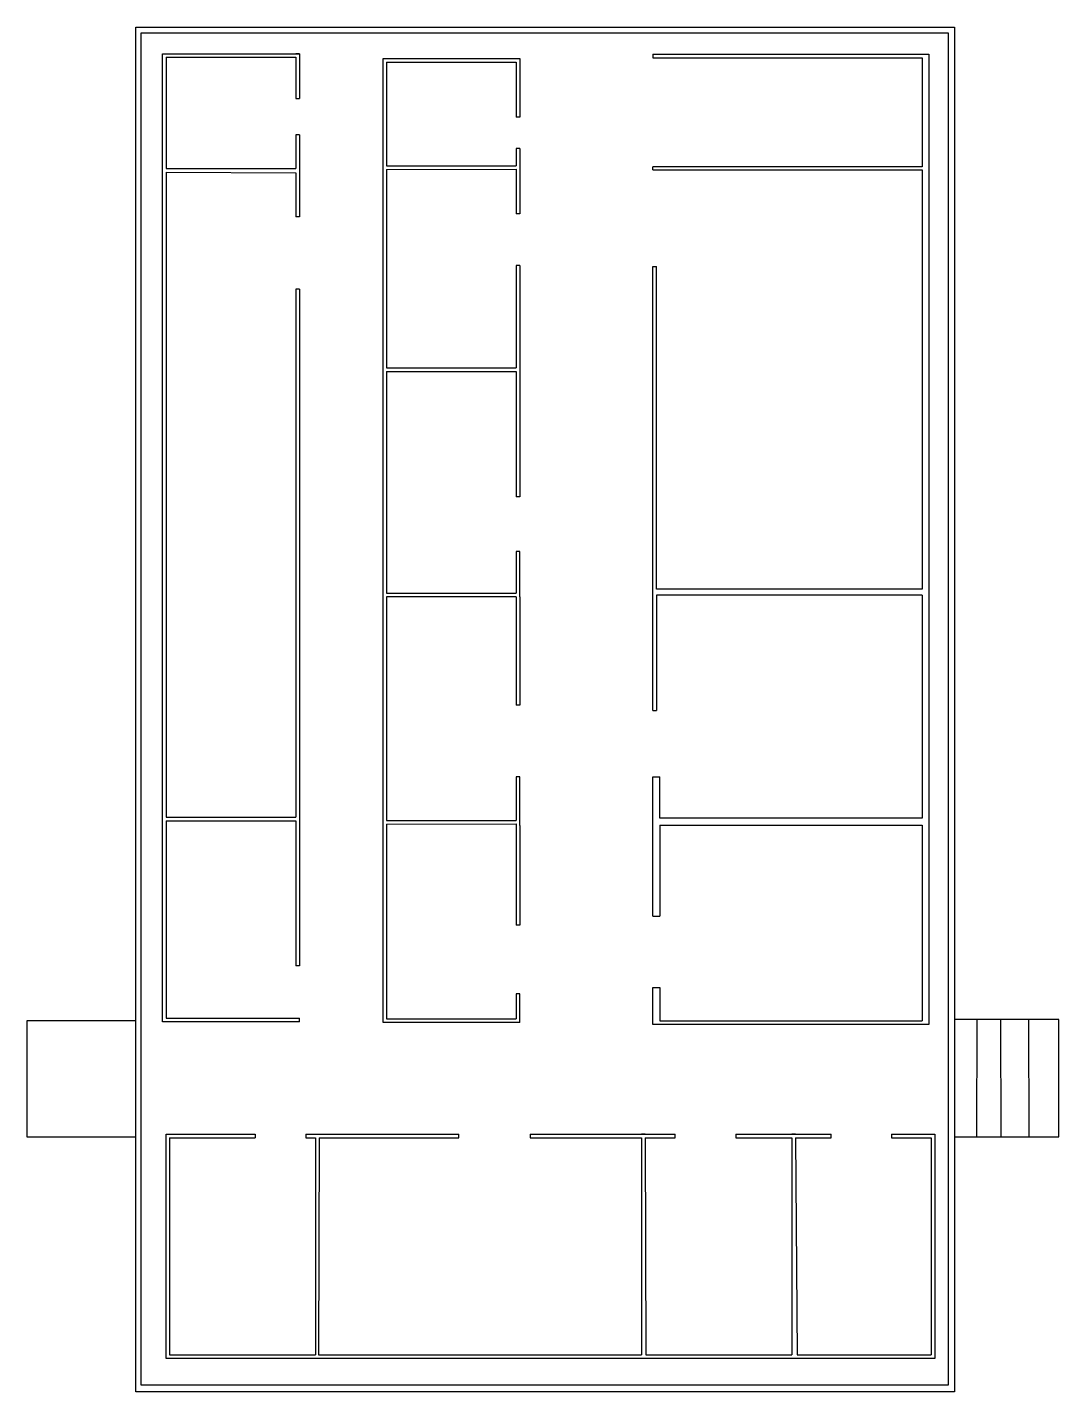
# Model space of a CAD drawing. Header units: metres. Extents: x -0.4 to 28, y 0.3 to 37.8.
import ezdxf

# ---------------------------------------------------------------- set-up
doc = ezdxf.new("R2010")
doc.units = ezdxf.units.M
doc.header["$MEASUREMENT"] = 0
doc.layers.add('capa_plano', color=240, linetype='Continuous')

msp = doc.modelspace()

# ---------------------------------------------------------------- linework, layer by layer
at = {"layer": 'capa_plano'}
for p, q in [((3.435, 36.966), (3.435, 33.912)), ((3.435, 36.966), (6.996, 36.966)), ((7.096, 37.066), (6.996, 37.066)), ((6.996, 36.966), (6.996, 35.838)), ((9.491, 36.836), (9.491, 33.983)), ((9.491, 36.836), (13.054, 36.836)), ((13.054, 36.836), (13.054, 35.321)), ((16.802, 37.052), (16.802, 36.952)), ((16.802, 36.952), (24.202, 36.952)), ((24.202, 36.952), (24.202, 33.952)), ((13.154, 35.321), (13.054, 35.321)), ((6.996, 34.838), (6.996, 33.912)), ((13.154, 34.463), (13.054, 34.463)), ((13.054, 34.463), (13.054, 33.983)), ((3.435, 33.912), (6.996, 33.912)), ((3.435, 33.811), (6.996, 33.79)), ((3.435, 33.811), (3.435, 16.085)), ((6.996, 33.79), (6.996, 32.582)), ((7.096, 33.79), (7.096, 32.582)), ((9.491, 33.983), (13.054, 33.983)), ((9.491, 33.883), (13.054, 33.892)), ((9.491, 33.883), (9.491, 28.431)), ((13.054, 33.892), (13.054, 32.663)), ((24.202, 33.952), (16.802, 33.952)), ((16.802, 33.873), (16.802, 33.952)), ((24.202, 33.873), (24.202, 22.352)), ((13.154, 32.663), (13.054, 32.663)), ((7.096, 32.582), (6.996, 32.582)), ((13.154, 31.245), (13.054, 31.245)), ((13.054, 31.245), (13.054, 28.431)), ((16.802, 31.214), (16.902, 31.214)), ((16.902, 22.352), (16.902, 31.214)), ((7.095, 30.598), (6.996, 30.598)), ((6.996, 30.598), (6.996, 16.085)), ((7.095, 30.598), (7.096, 15.985)), ((9.491, 28.431), (13.054, 28.431)), ((9.491, 28.331), (9.491, 22.234)), ((13.054, 28.331), (13.054, 24.89)), ((13.154, 28.331), (13.154, 24.89)), ((13.154, 24.89), (13.054, 24.89)), ((13.154, 23.382), (13.054, 23.382)), ((13.054, 23.382), (13.054, 22.234)), ((13.154, 22.134), (13.154, 23.382)), ((9.491, 22.234), (13.054, 22.234)), ((9.491, 22.134), (9.491, 15.995)), ((13.054, 22.134), (13.054, 19.161)), ((13.154, 22.134), (13.154, 19.161)), ((24.202, 22.352), (16.902, 22.352)), ((16.902, 22.183), (16.902, 19.017)), ((24.202, 22.183), (24.202, 16.052)), ((13.154, 19.161), (13.054, 19.161)), ((16.802, 19.017), (16.902, 19.017)), ((13.154, 17.193), (13.054, 17.193)), ((13.054, 17.193), (13.054, 15.995)), ((13.154, 15.851), (13.154, 17.193)), ((16.802, 17.192), (17.002, 17.192)), ((17.002, 16.052), (17.002, 17.192)), ((3.435, 16.085), (6.996, 16.085)), ((3.435, 15.985), (6.996, 15.985)), ((3.435, 15.985), (3.435, 10.559)), ((6.996, 15.985), (6.996, 11.999)), ((7.096, 15.985), (7.096, 11.999)), ((9.491, 15.995), (13.054, 15.995)), ((9.491, 15.894), (13.054, 15.897)), ((9.491, 15.894), (9.491, 10.541)), ((13.054, 15.897), (13.054, 13.116)), ((13.154, 15.851), (13.154, 13.116)), ((24.202, 16.052), (17.002, 16.052)), ((17.002, 15.858), (24.202, 15.858)), ((17.002, 15.858), (17.002, 13.357)), ((24.202, 15.858), (24.202, 10.484)), ((16.802, 13.357), (17.002, 13.357)), ((13.154, 13.116), (13.054, 13.116)), ((7.096, 11.999), (6.996, 11.999)), ((16.802, 11.401), (17.002, 11.401)), ((17.002, 11.401), (17.002, 10.484)), ((13.154, 11.223), (13.054, 11.223)), ((13.054, 11.223), (13.054, 10.541)), ((13.154, 10.441), (13.154, 11.223)), ((3.435, 10.559), (7.096, 10.559)), ((7.096, 10.459), (7.096, 10.559)), ((9.491, 10.541), (13.054, 10.541)), ((25.71, 10.525), (25.7, 7.298)), ((26.36, 10.525), (26.37, 7.298)), ((27.125, 10.525), (27.136, 7.298)), ((17.002, 10.484), (24.202, 10.484)), ((3.528, 7.267), (5.876, 7.267)), ((3.528, 7.267), (3.528, 1.301)), ((5.876, 7.367), (5.876, 7.267)), ((7.269, 7.367), (7.269, 7.267)), ((7.269, 7.267), (7.536, 7.267)), ((7.536, 7.267), (7.536, 1.301)), ((7.636, 7.267), (7.616, 1.301)), ((7.636, 7.267), (11.478, 7.267)), ((13.434, 7.267), (16.491, 7.267)), ((16.591, 7.367), (16.491, 7.367)), ((16.491, 7.267), (16.491, 1.301)), ((16.591, 7.267), (16.611, 1.301)), ((16.591, 7.267), (17.415, 7.267)), ((19.089, 7.267), (20.628, 7.267)), ((20.728, 7.367), (20.628, 7.367)), ((20.628, 7.267), (20.628, 1.301)), ((20.729, 7.267), (20.768, 1.301)), ((20.729, 7.267), (21.703, 7.267)), ((23.361, 7.267), (24.454, 7.267)), ((24.454, 7.267), (24.454, 1.301)), ((3.528, 1.301), (7.536, 1.301)), ((7.616, 1.301), (16.491, 1.301)), ((16.611, 1.301), (20.628, 1.301)), ((20.768, 1.301), (24.454, 1.301))]:
    msp.add_line(p, q, dxfattribs=at)
for points in [[(2.598, 37.791), (25.098, 37.791), (25.098, 0.291), (2.598, 0.291)], [(2.746, 37.637), (24.921, 37.637), (24.921, 0.47), (2.746, 0.47)]]:
    msp.add_lwpolyline(points, close=True, dxfattribs=at)
for points in [[(7.096, 10.459), (3.335, 10.459), (3.335, 37.066), (7.096, 37.066), (7.096, 35.838)], [(13.154, 10.441), (9.391, 10.441), (9.391, 36.936), (13.154, 36.936), (13.154, 35.321)], [(16.802, 37.052), (24.386, 37.052), (24.386, 10.384), (16.802, 10.384), (16.802, 11.401)], [(6.996, 35.838), (7.096, 35.838)], [(7.096, 34.838), (6.996, 34.838)], [(7.096, 34.838), (7.096, 33.79)], [(13.154, 34.463), (13.154, 32.663)], [(16.802, 33.873), (24.202, 33.873)], [(13.154, 31.245), (13.154, 28.331)], [(16.802, 19.017), (16.802, 31.214)], [(9.491, 28.331), (13.054, 28.331)], [(13.054, 22.134), (9.491, 22.134)], [(24.202, 22.183), (16.902, 22.183)], [(16.802, 13.357), (16.802, 17.192)], [(25.098, 7.298), (27.958, 7.298), (27.958, 10.525), (25.098, 10.525)], [(2.598, 7.283), (-0.384, 7.283), (-0.384, 10.49), (2.598, 10.49)], [(23.361, 7.367), (24.554, 7.367), (24.554, 1.201), (3.428, 1.201), (3.428, 7.367), (5.876, 7.367)], [(7.269, 7.367), (11.478, 7.367)], [(11.478, 7.267), (11.478, 7.367)], [(13.434, 7.367), (17.415, 7.367)], [(13.434, 7.367), (13.434, 7.267)], [(17.415, 7.267), (17.415, 7.367)], [(19.089, 7.367), (21.703, 7.367)], [(19.089, 7.367), (19.089, 7.267)], [(21.703, 7.267), (21.703, 7.367)], [(23.361, 7.367), (23.361, 7.267)]]:
    msp.add_lwpolyline(points, dxfattribs=at)

doc.saveas('drawing.dxf')
